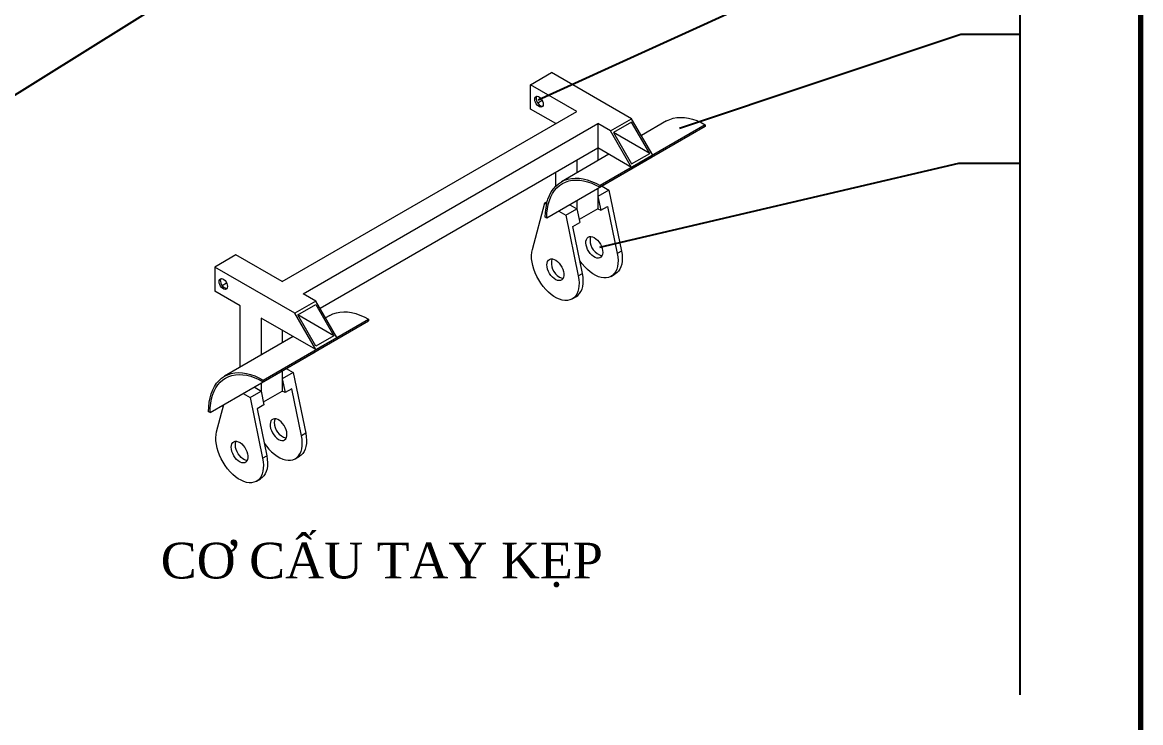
# Model space of a CAD drawing. Header units: millimetres. Extents: x -219 to 2642, y 0 to 2247.
# Drawn here: x 2266.8 to 2642.4, y 1321 to 1556.2 of the extents above; entities that cross this region are included whole.
import ezdxf

# ---------------------------------------------------------------- set-up
doc = ezdxf.new("R2010")
doc.units = ezdxf.units.MM
doc.layers.add('dddd', color=1, linetype='Continuous')
doc.layers.add('NETCOBAN', color=1, linetype='Continuous', lineweight=20)
doc.styles.get("Standard").update_dxf_attribs({"font": 'times_0.ttf'})

msp = doc.modelspace()

# ---------------------------------------------------------------- linework, layer by layer
for p, q in [((2601.9, 1873.46), (2601.9, 1330.3)), ((2418.13, 1627.94), (2217.51, 1502.58)), ((2581.9, 1594.61), (2440.04, 1530.12)), ((2582.09, 1552.1), (2487.48, 1520.55)), ((2601.9, 1552.1), (2582.09, 1552.1)), ((2581.21, 1508.81), (2460.64, 1480.57)), ((2601.9, 1508.81), (2581.21, 1508.81))]:
    msp.add_line(p, q)
at = {"color": 7, "linetype": 'Continuous', "lineweight": 15}
for p, q in [((2437.5, 1535.27), (2444.58, 1539.35)), ((2471.45, 1523.84), (2444.58, 1539.35)), ((2453.06, 1526.29), (2437.5, 1535.27)), ((2437.5, 1527.1), (2437.5, 1535.27)), ((2441.43, 1529.94), (2439.94, 1529.08)), ((2354.07, 1469.14), (2453.06, 1526.29)), ((2445.99, 1522.2), (2437.5, 1527.1)), ((2361.14, 1465.05), (2460.13, 1522.2)), ((2464.37, 1519.75), (2460.13, 1522.2)), ((2460.13, 1522.2), (2460.13, 1514.04)), ((2496.19, 1521.79), (2460.84, 1501.38)), ((2464.37, 1519.75), (2471.45, 1523.84)), ((2471.45, 1522.69), (2465.36, 1519.18)), ((2478.52, 1511.59), (2471.45, 1523.84)), ((2477.53, 1512.16), (2471.45, 1522.69)), ((2483.2, 1523.08), (2474.71, 1518.18)), ((2496.19, 1521.79), (2496.19, 1521.22)), ((2496.19, 1521.22), (2460.84, 1500.81)), ((2471.45, 1507.51), (2464.37, 1519.75)), ((2465.36, 1519.18), (2471.45, 1508.65)), ((2477.53, 1512.16), (2465.37, 1519.18)), ((2366.79, 1460.16), (2460.13, 1514.04)), ((2471.45, 1507.51), (2460.13, 1514.04)), ((2460.13, 1514.04), (2460.13, 1509.77)), ((2478.3, 1510.89), (2442.95, 1490.48)), ((2463.83, 1511.9), (2447.84, 1502.67)), ((2471.45, 1508.65), (2477.53, 1512.16)), ((2478.52, 1511.59), (2471.45, 1507.51)), ((2453.06, 1509.96), (2453.06, 1505.68)), ((2445.99, 1501.24), (2445.99, 1505.87)), ((2460.13, 1500.4), (2460.13, 1497.71)), ((2463.84, 1499.85), (2460.13, 1497.71)), ((2460.84, 1501.38), (2460.84, 1500.81)), ((2461.51, 1501.2), (2463.84, 1499.85)), ((2463.84, 1499.85), (2468.02, 1479.41)), ((2438.1, 1479.94), (2442.28, 1495.56)), ((2442.28, 1495.56), (2443.12, 1496.05)), ((2442.28, 1495.56), (2442.91, 1495.2)), ((2453.06, 1496.32), (2453.06, 1493.62)), ((2460.13, 1497.71), (2460.13, 1493.62)), ((2460.13, 1497.71), (2461.08, 1493.08)), ((2447.01, 1492.83), (2449.35, 1491.48)), ((2449.35, 1491.48), (2453.06, 1493.62)), ((2449.35, 1491.48), (2453.53, 1471.04)), ((2450.73, 1494.97), (2453.06, 1493.62)), ((2453.06, 1493.62), (2454.01, 1488.99)), ((2460.13, 1493.62), (2453.81, 1489.97)), ((2460.13, 1493.62), (2461.08, 1493.08)), ((2461.08, 1493.08), (2463.38, 1494.4)), ((2463.38, 1494.4), (2466.61, 1478.59)), ((2442.95, 1490.48), (2442.45, 1490.77)), ((2451.71, 1487.67), (2454.01, 1488.99)), ((2454.94, 1471.86), (2451.71, 1487.67)), ((2338.51, 1478.12), (2331.44, 1474.04)), ((2354.07, 1469.14), (2338.51, 1478.12)), ((2468.02, 1479.41), (2466.61, 1478.59)), ((2331.44, 1474.04), (2331.44, 1465.87)), ((2358.31, 1458.52), (2331.44, 1474.04)), ((2453.53, 1471.04), (2454.94, 1471.86)), ((2464.54, 1470.88), (2465.95, 1471.7)), ((2339.92, 1460.97), (2331.44, 1465.87)), ((2333.87, 1467.85), (2335.37, 1468.71)), ((2365.38, 1462.61), (2358.31, 1458.52)), ((2359.3, 1457.95), (2365.38, 1461.46)), ((2365.38, 1462.61), (2361.14, 1465.05)), ((2372.45, 1450.36), (2365.38, 1462.61)), ((2365.38, 1461.46), (2371.46, 1450.93)), ((2451.46, 1463.33), (2452.87, 1464.14)), ((2339.92, 1440.37), (2339.92, 1460.97)), ((2365.38, 1446.28), (2358.31, 1458.52)), ((2365.38, 1447.42), (2359.3, 1457.95)), ((2371.46, 1450.93), (2359.3, 1457.95)), ((2370.06, 1457.77), (2368.64, 1456.95)), ((2365.38, 1446.28), (2346.99, 1456.89)), ((2346.99, 1456.89), (2346.99, 1444.45)), ((2347.7, 1436.07), (2383.06, 1456.48)), ((2347.7, 1435.5), (2383.06, 1455.91)), ((2383.06, 1456.48), (2383.06, 1455.91)), ((2357.77, 1450.67), (2334.7, 1437.36)), ((2354.07, 1452.81), (2354.07, 1448.54)), ((2371.46, 1450.93), (2365.38, 1447.42)), ((2365.38, 1446.28), (2372.45, 1450.36)), ((2329.81, 1425.17), (2365.17, 1445.58)), ((2354.07, 1439.17), (2354.07, 1436.48)), ((2355.44, 1439.97), (2357.78, 1438.62)), ((2346.99, 1435.09), (2346.99, 1432.39)), ((2347.7, 1436.07), (2347.7, 1435.5)), ((2357.78, 1438.62), (2354.07, 1436.48)), ((2354.07, 1436.48), (2354.07, 1432.39)), ((2354.07, 1436.48), (2355.01, 1431.85)), ((2357.78, 1438.62), (2361.96, 1418.18)), ((2340.95, 1431.6), (2343.28, 1430.25)), ((2343.28, 1430.25), (2346.99, 1432.39)), ((2344.66, 1433.74), (2346.99, 1432.39)), ((2346.99, 1432.39), (2347.94, 1427.76)), ((2347.74, 1428.74), (2354.07, 1432.39)), ((2355.01, 1431.85), (2354.07, 1432.39)), ((2357.31, 1433.17), (2355.01, 1431.85)), ((2360.54, 1417.36), (2357.31, 1433.17)), ((2332.03, 1418.71), (2334.48, 1427.86)), ((2343.28, 1430.25), (2347.46, 1409.81)), ((2347.94, 1427.76), (2345.64, 1426.44)), ((2329.81, 1425.17), (2329.32, 1425.45)), ((2345.64, 1426.44), (2348.87, 1410.62)), ((2361.96, 1418.18), (2360.54, 1417.36)), ((2347.46, 1409.81), (2348.87, 1410.62)), ((2358.47, 1409.65), (2359.89, 1410.47)), ((2345.39, 1402.1), (2346.81, 1402.91))]:
    msp.add_line(p, q, dxfattribs=at)
at = {"color": 7, "linetype": 'Continuous', "lineweight": 15, "flags": 128}
for points in [[(2438.92, 1530.37), (2438.98, 1530.79), (2439.14, 1531.12), (2439.41, 1531.32), (2439.75, 1531.37), (2440.13, 1531.28), (2440.53, 1531.05), (2440.92, 1530.7), (2441.26, 1530.25), (2441.52, 1529.75), (2441.69, 1529.23), (2441.75, 1528.73), (2441.69, 1528.31), (2441.52, 1527.98), (2441.26, 1527.78), (2440.92, 1527.73), (2440.53, 1527.82), (2440.13, 1528.05), (2439.75, 1528.4), (2439.41, 1528.85), (2439.14, 1529.35), (2438.98, 1529.87), (2438.92, 1530.37)], [(2439.61, 1531.37), (2439.54, 1531.26), (2439.43, 1530.88), (2439.43, 1530.41), (2439.54, 1529.9), (2439.76, 1529.38), (2440.06, 1528.9), (2440.43, 1528.5), (2440.83, 1528.2), (2441.23, 1528.04), (2441.55, 1528.01)], [(2483.2, 1523.08), (2484.25, 1523.6), (2485.39, 1523.98), (2486.59, 1524.21), (2487.85, 1524.3), (2489.16, 1524.24), (2490.51, 1524.03), (2491.9, 1523.68), (2493.32, 1523.19), (2494.75, 1522.56), (2496.19, 1521.79)], [(2442.45, 1490.77), (2442.51, 1492.4), (2442.68, 1493.96), (2442.96, 1495.43), (2443.35, 1496.81), (2443.85, 1498.08), (2444.46, 1499.25), (2445.16, 1500.3), (2445.97, 1501.22), (2446.86, 1502.01), (2447.84, 1502.67), (2448.9, 1503.19), (2450.03, 1503.57), (2451.23, 1503.8), (2452.49, 1503.89), (2453.8, 1503.83), (2455.16, 1503.62), (2456.55, 1503.27), (2457.96, 1502.78), (2459.4, 1502.15), (2460.84, 1501.38)], [(2442.95, 1490.48), (2443, 1492.07), (2443.17, 1493.59), (2443.44, 1495.02), (2443.82, 1496.36), (2444.31, 1497.6), (2444.9, 1498.73), (2445.59, 1499.75), (2446.37, 1500.65), (2447.24, 1501.42), (2448.19, 1502.06), (2449.22, 1502.57), (2450.32, 1502.94), (2451.49, 1503.16), (2452.72, 1503.25), (2453.99, 1503.19), (2455.31, 1502.99), (2456.66, 1502.65), (2458.04, 1502.17), (2459.44, 1501.56), (2460.84, 1500.81)], [(2458.89, 1483.93), (2459.46, 1483.53), (2460.01, 1483.02), (2460.51, 1482.41), (2460.94, 1481.73), (2461.29, 1481), (2461.55, 1480.26), (2461.69, 1479.54), (2461.72, 1478.86), (2461.63, 1478.26), (2461.43, 1477.76), (2461.13, 1477.37), (2460.74, 1477.12), (2460.27, 1477.01), (2459.74, 1477.05), (2459.18, 1477.25), (2458.61, 1477.58), (2458.05, 1478.03), (2457.52, 1478.6), (2457.05, 1479.25), (2456.66, 1479.95), (2456.36, 1480.69), (2456.16, 1481.42), (2456.07, 1482.13), (2456.1, 1482.77), (2456.24, 1483.33), (2456.49, 1483.77), (2456.84, 1484.09), (2457.28, 1484.27), (2457.78, 1484.31), (2458.33, 1484.19), (2458.89, 1483.93)], [(2453.53, 1471.04), (2453.72, 1469.86), (2453.8, 1468.73), (2453.76, 1467.66), (2453.62, 1466.67), (2453.37, 1465.76), (2453.01, 1464.96), (2452.55, 1464.27), (2452, 1463.71), (2451.36, 1463.27), (2450.65, 1462.98), (2449.86, 1462.82), (2449.02, 1462.81), (2448.14, 1462.94), (2447.22, 1463.22), (2446.28, 1463.63), (2445.34, 1464.18), (2444.4, 1464.84), (2443.49, 1465.63), (2442.6, 1466.52), (2441.76, 1467.5), (2440.98, 1468.56), (2440.26, 1469.68), (2439.63, 1470.85), (2439.07, 1472.05), (2438.62, 1473.27), (2438.26, 1474.49), (2438.01, 1475.68), (2437.86, 1476.84), (2437.83, 1477.95), (2437.91, 1478.99), (2438.1, 1479.94)], [(2442.98, 1474.74), (2443.04, 1475.36), (2443.21, 1475.9), (2443.49, 1476.31), (2443.86, 1476.6), (2444.32, 1476.74), (2444.83, 1476.74), (2445.38, 1476.58), (2445.96, 1476.29), (2446.52, 1475.86), (2447.06, 1475.32), (2447.54, 1474.69), (2447.96, 1474), (2448.29, 1473.27), (2448.51, 1472.53), (2448.63, 1471.81), (2448.63, 1471.15), (2448.51, 1470.57), (2448.29, 1470.1), (2447.96, 1469.74), (2447.54, 1469.53), (2447.06, 1469.46), (2446.52, 1469.54), (2445.96, 1469.76), (2445.38, 1470.13), (2444.83, 1470.61), (2444.32, 1471.2), (2443.86, 1471.87), (2443.49, 1472.58), (2443.21, 1473.32), (2443.04, 1474.05), (2442.98, 1474.74)], [(2466.61, 1478.59), (2466.8, 1477.41), (2466.88, 1476.28), (2466.84, 1475.21), (2466.7, 1474.22), (2466.45, 1473.31), (2466.09, 1472.51), (2465.63, 1471.82), (2465.08, 1471.26), (2464.44, 1470.83), (2463.73, 1470.53), (2462.94, 1470.37), (2462.1, 1470.36), (2461.22, 1470.5), (2460.3, 1470.77), (2459.37, 1471.18), (2458.42, 1471.73), (2457.49, 1472.4), (2456.57, 1473.18), (2455.68, 1474.07), (2454.84, 1475.05), (2454.08, 1476.09)], [(2468.02, 1479.41), (2468.21, 1478.23), (2468.29, 1477.1), (2468.26, 1476.03), (2468.12, 1475.03), (2467.86, 1474.13), (2467.51, 1473.33), (2467.05, 1472.64), (2466.5, 1472.08), (2465.95, 1471.7)], [(2332.85, 1469.14), (2332.91, 1469.56), (2333.08, 1469.89), (2333.34, 1470.09), (2333.68, 1470.14), (2334.07, 1470.05), (2334.47, 1469.82), (2334.85, 1469.47), (2335.19, 1469.02), (2335.46, 1468.52), (2335.62, 1468), (2335.68, 1467.5), (2335.62, 1467.08), (2335.46, 1466.75), (2335.19, 1466.55), (2334.85, 1466.49), (2334.47, 1466.59), (2334.07, 1466.82), (2333.68, 1467.17), (2333.34, 1467.62), (2333.08, 1468.12), (2332.91, 1468.64), (2332.85, 1469.14)], [(2333.35, 1469.42), (2333.4, 1469.85), (2333.55, 1470.14)], [(2452.87, 1464.14), (2453.42, 1464.52), (2453.97, 1465.09), (2454.43, 1465.78), (2454.78, 1466.58), (2455.03, 1467.48), (2455.18, 1468.48), (2455.21, 1469.55), (2455.13, 1470.68), (2454.94, 1471.86)], [(2370.06, 1457.77), (2371.12, 1458.29), (2372.25, 1458.66), (2373.45, 1458.9), (2374.71, 1458.99), (2376.02, 1458.93), (2377.38, 1458.72), (2378.77, 1458.37), (2380.18, 1457.88), (2381.61, 1457.25), (2383.06, 1456.48)], [(2329.32, 1425.45), (2329.37, 1427.09), (2329.54, 1428.64), (2329.83, 1430.12), (2330.22, 1431.5), (2330.72, 1432.77), (2331.32, 1433.94), (2332.03, 1434.98), (2332.83, 1435.91), (2333.72, 1436.7), (2334.7, 1437.36), (2335.76, 1437.88), (2336.9, 1438.25), (2338.1, 1438.49), (2339.36, 1438.58), (2340.67, 1438.52), (2342.02, 1438.31), (2343.41, 1437.96), (2344.83, 1437.47), (2346.26, 1436.84), (2347.7, 1436.07)], [(2329.81, 1425.17), (2329.87, 1426.76), (2330.03, 1428.27), (2330.31, 1429.71), (2330.69, 1431.05), (2331.17, 1432.29), (2331.76, 1433.42), (2332.45, 1434.44), (2333.23, 1435.34), (2334.1, 1436.11), (2335.05, 1436.75), (2336.08, 1437.26), (2337.19, 1437.62), (2338.35, 1437.85), (2339.58, 1437.94), (2340.86, 1437.88), (2342.17, 1437.68), (2343.53, 1437.34), (2344.9, 1436.86), (2346.3, 1436.25), (2347.7, 1435.5)], [(2352.83, 1416.16), (2353.4, 1415.9), (2353.94, 1415.78), (2354.44, 1415.82), (2354.88, 1416), (2355.23, 1416.32), (2355.48, 1416.76), (2355.62, 1417.32), (2355.65, 1417.96), (2355.57, 1418.67), (2355.37, 1419.4), (2355.07, 1420.14), (2354.67, 1420.84), (2354.2, 1421.49), (2353.68, 1422.06), (2353.11, 1422.51), (2352.54, 1422.84), (2351.98, 1423.03), (2351.46, 1423.08), (2350.99, 1422.97), (2350.59, 1422.72), (2350.29, 1422.33), (2350.09, 1421.83), (2350, 1421.23), (2350.03, 1420.55), (2350.18, 1419.83), (2350.43, 1419.09), (2350.78, 1418.36), (2351.21, 1417.68), (2351.71, 1417.07), (2352.26, 1416.56), (2352.83, 1416.16)], [(2347.46, 1409.81), (2347.65, 1408.63), (2347.73, 1407.5), (2347.7, 1406.43), (2347.55, 1405.44), (2347.3, 1404.53), (2346.94, 1403.73), (2346.49, 1403.04), (2345.93, 1402.48), (2345.3, 1402.04), (2344.58, 1401.75), (2343.8, 1401.59), (2342.96, 1401.58), (2342.07, 1401.71), (2341.16, 1401.99), (2340.22, 1402.4), (2339.28, 1402.94), (2338.34, 1403.61), (2337.42, 1404.4), (2336.54, 1405.29), (2335.7, 1406.27), (2334.91, 1407.33), (2334.2, 1408.45), (2333.56, 1409.62), (2333.01, 1410.82), (2332.55, 1412.04), (2332.19, 1413.25), (2331.94, 1414.45), (2331.8, 1415.61), (2331.76, 1416.72), (2331.84, 1417.76), (2332.03, 1418.71)], [(2348.01, 1414.86), (2348.78, 1413.82), (2349.62, 1412.84), (2350.5, 1411.95), (2351.42, 1411.17), (2352.36, 1410.5), (2353.3, 1409.95), (2354.24, 1409.54), (2355.15, 1409.27), (2356.04, 1409.13), (2356.88, 1409.14), (2357.66, 1409.3), (2358.38, 1409.6), (2359.02, 1410.03), (2359.57, 1410.59), (2360.03, 1411.28), (2360.38, 1412.08), (2360.64, 1412.99), (2360.78, 1413.98), (2360.81, 1415.05), (2360.73, 1416.18), (2360.54, 1417.36)], [(2361.96, 1418.18), (2362.15, 1417), (2362.23, 1415.87), (2362.19, 1414.8), (2362.05, 1413.8), (2361.8, 1412.9), (2361.44, 1412.1), (2360.98, 1411.41), (2360.43, 1410.85), (2359.89, 1410.47)], [(2336.92, 1413.51), (2336.98, 1414.13), (2337.15, 1414.67), (2337.43, 1415.08), (2337.8, 1415.37), (2338.25, 1415.51), (2338.76, 1415.51), (2339.32, 1415.35), (2339.89, 1415.06), (2340.46, 1414.63), (2340.99, 1414.09), (2341.48, 1413.46), (2341.89, 1412.77), (2342.22, 1412.03), (2342.45, 1411.3), (2342.56, 1410.58), (2342.56, 1409.92), (2342.45, 1409.34), (2342.22, 1408.86), (2341.89, 1408.51), (2341.48, 1408.3), (2340.99, 1408.23), (2340.46, 1408.31), (2339.89, 1408.53), (2339.32, 1408.9), (2338.76, 1409.38), (2338.25, 1409.97), (2337.8, 1410.64), (2337.43, 1411.35), (2337.15, 1412.09), (2336.98, 1412.82), (2336.92, 1413.51)], [(2342.32, 1409.05), (2342.01, 1409.09), (2341.45, 1409.28), (2340.88, 1409.61), (2340.31, 1410.07), (2339.79, 1410.63), (2339.32, 1411.28), (2338.92, 1411.99), (2338.62, 1412.72), (2338.42, 1413.46), (2338.34, 1414.16), (2338.37, 1414.8), (2338.51, 1415.36), (2338.58, 1415.53)], [(2348.87, 1410.62), (2349.06, 1409.45), (2349.14, 1408.32), (2349.11, 1407.25), (2348.97, 1406.25), (2348.72, 1405.35), (2348.36, 1404.55), (2347.9, 1403.86), (2347.35, 1403.29), (2346.81, 1402.91)]]:
    msp.add_lwpolyline(points, dxfattribs=at)
at = {"color": 7, "linetype": 'Continuous', "lineweight": 15}
for centre, radius, start, end in [((2460.01, 1483.21), 2.54, 154.2181, 182.1784), ((2462.89, 1483.05), 5.41, 179.3672, 254.8002), ((2449.88, 1475.37), 5.41, 165.1951, 240.6323), ((2335.92, 1469.32), 2.57, 177.7281, 260.2649), ((2448.58, 1472.8), 2.54, 237.8248, 265.7782), ((2353.95, 1421.97), 2.54, 154.2181, 182.1784), ((2356.82, 1421.82), 5.41, 179.3672, 254.8002)]:
    msp.add_arc(centre, radius, start, end, dxfattribs=at)
at = {"layer": 'dddd', "lineweight": 70}
msp.add_line((2642.44, 1941.06), (2642.44, 1100.06), dxfattribs=at)

# ---------------------------------------------------------------- texts
at = {"layer": 'NETCOBAN', "insert": (2387.52, 1373.93), "char_height": 12, "width": 291.4021, "attachment_point": 5}
msp.add_mtext('{\\fTimes New Roman|b0|i0|c0|p18;CƠ CẤU TAY KẸP}', dxfattribs=at)

doc.saveas('drawing.dxf')
